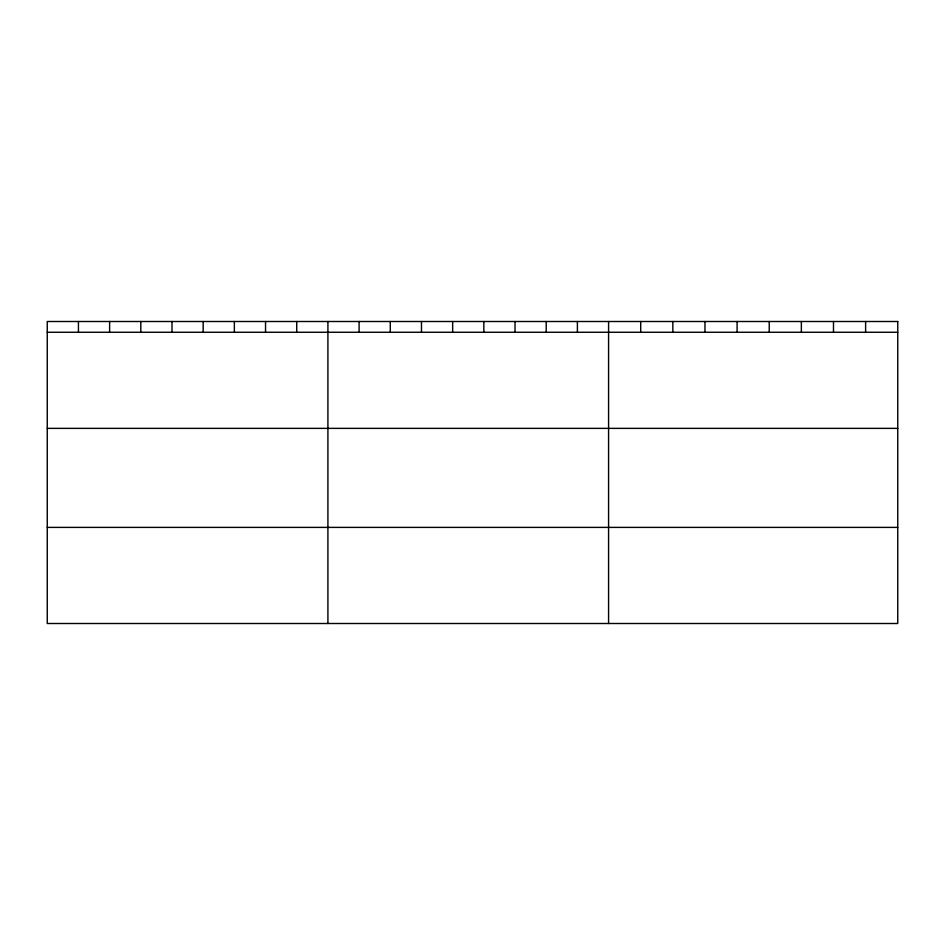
<?xml version="1.0" encoding="UTF-8"?>
<svg xmlns="http://www.w3.org/2000/svg" width="945" height="945" viewBox="0 0 945 945"><rect width="100%" height="100%" fill="white"/><g stroke="black" fill="none" stroke-linecap="round" stroke-linejoin="round"><path stroke-width="1.42" d="M47.25 332.262L897.75 332.262M47.25 428.368L897.75 428.368M47.25 527.393L897.75 527.393M865.62 321.501L865.62 332.262M833.49 321.501L833.49 332.262M801.36 321.501L801.36 332.262M769.23 321.501L769.23 332.262M737.1 321.501L737.1 332.262M704.97 321.501L704.97 332.262M672.84 321.501L672.84 332.262M640.71 321.501L640.71 332.262M608.58 321.501L608.58 623.499M577.395 321.501L577.395 332.262M546.21 321.501L546.21 332.262M515.025 321.501L515.025 332.262M483.84 321.501L483.84 332.262M452.655 321.501L452.655 332.262M421.47 321.501L421.47 332.262M390.285 321.501L390.285 332.262M359.1 321.501L359.1 332.262M327.915 321.501L327.915 623.499M296.73 321.501L296.73 332.262M265.545 321.501L265.545 332.262M234.36 321.501L234.36 332.262M203.175 321.501L203.175 332.262M171.99 321.501L171.99 332.262M140.805 321.501L140.805 332.262M109.62 321.501L109.62 332.262M78.435 321.501L78.435 332.262M897.75 321.501L47.25 321.501L47.25 623.499L897.75 623.499L897.75 321.501"/></g></svg>
